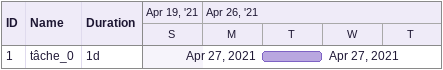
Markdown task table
| ID | Task | Duration | Start | Finish |
|---|---|---|---|---|
| 1 | tâche_0 | 1d | 2021-04-27 | 2021-04-27 |
